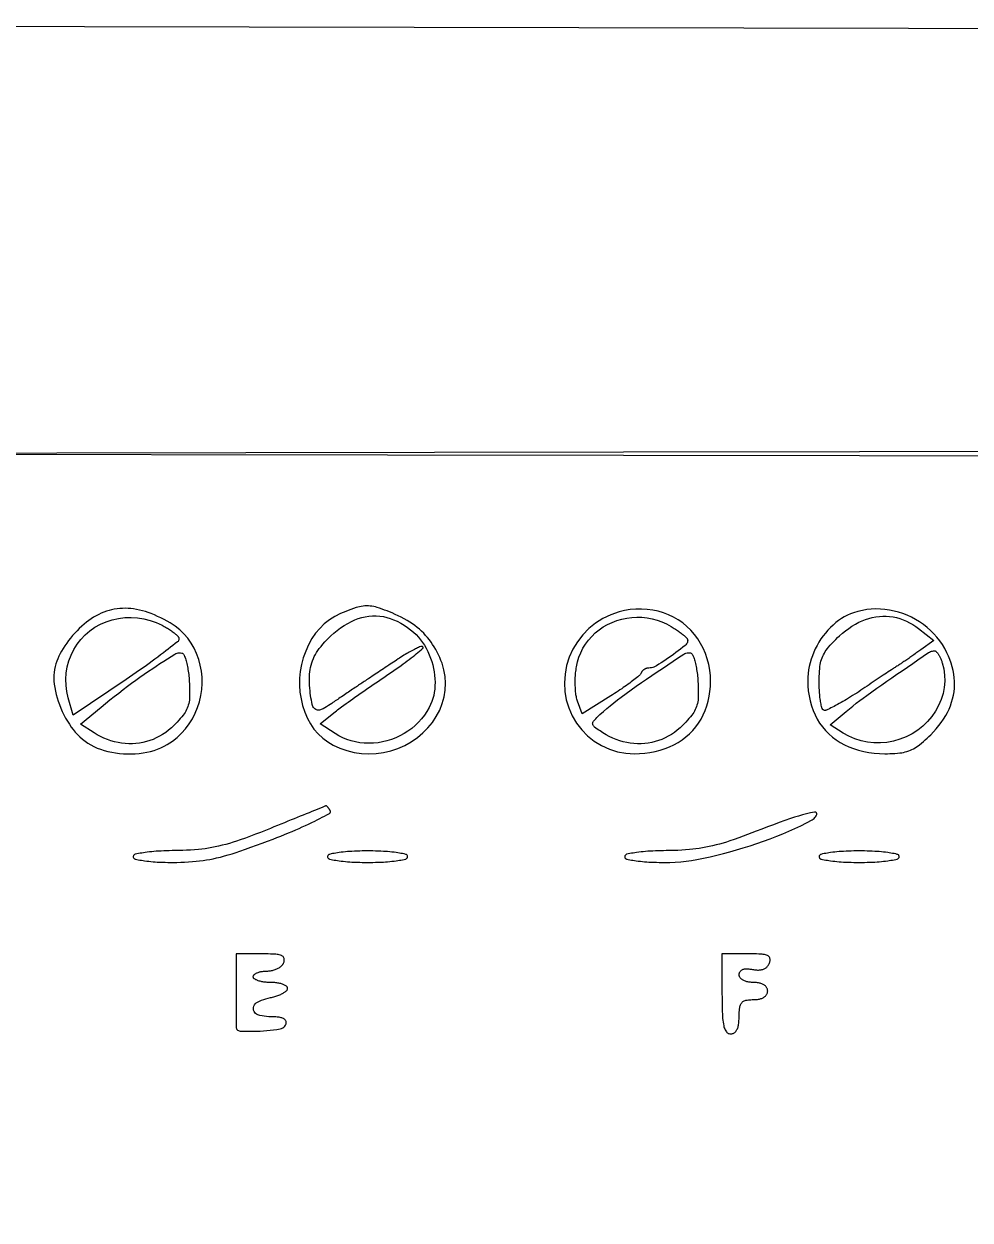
# Model space of a CAD drawing. Header units: millimetres. Extents: x -134 to 134, y -49 to 49.
# Drawn here: x 105.82 to 122.84, y 6.68 to 28.18 of the extents above; entities that cross this region are included whole.
import ezdxf

# ---------------------------------------------------------------- set-up
doc = ezdxf.new("R2010")
doc.units = ezdxf.units.MM
doc.header["$LTSCALE"] = 10
doc.header["$MEASUREMENT"] = 0

# ---------------------------------------------------------------- blocks, each defined once
blk = doc.blocks.new('DT0B-ULTRA_v_1')
at = {"color": 7, "linetype": 'Continuous', "lineweight": -3}
for points in [[(82.67, 28.183, 0), (85.809, 28.178, 0), (85.809, 28.178, 0), (88.336, 28.174, 0), (90.864, 28.169, 0), (93.392, 28.165, 0), (95.919, 28.16, 0), (98.447, 28.155, 0), (100.975, 28.15, 0), (100.975, 28.15, 0), (133.588, 28.081, 0), (133.588, 24.295, 0), (133.588, 20.509, 0), (116.6, 20.483, 0), (99.613, 20.456, 0), (116.6, 20.431, 0), (133.588, 20.406, 0), (133.588, -0.72, 0), (133.588, -21.845, 0), (0, -21.845, 0)], [(107.211, 17.588, 0), (107.164, 17.566, 0), (107.118, 17.542, 0), (107.073, 17.517, 0), (107.03, 17.489, 0), (106.987, 17.459, 0), (106.946, 17.428, 0), (106.901, 17.391, 0), (106.858, 17.352, 0), (106.815, 17.312, 0), (106.774, 17.271, 0), (106.734, 17.229, 0), (106.695, 17.186, 0), (106.658, 17.141, 0), (106.622, 17.096, 0), (106.588, 17.05, 0), (106.555, 17.002, 0), (106.524, 16.954, 0), (106.494, 16.905, 0), (106.47, 16.861, 0), (106.448, 16.816, 0), (106.428, 16.77, 0), (106.41, 16.723, 0), (106.395, 16.676, 0), (106.382, 16.627, 0), (106.37, 16.576, 0), (106.362, 16.524, 0), (106.358, 16.471, 0), (106.357, 16.418, 0), (106.359, 16.365, 0), (106.365, 16.313, 0), (106.375, 16.25, 0), (106.387, 16.187, 0), (106.401, 16.125, 0), (106.418, 16.064, 0), (106.437, 16.003, 0), (106.458, 15.943, 0), (106.483, 15.882, 0), (106.509, 15.821, 0), (106.538, 15.762, 0), (106.568, 15.703, 0), (106.601, 15.646, 0), (106.636, 15.59, 0), (106.669, 15.541, 0), (106.705, 15.494, 0), (106.743, 15.449, 0), (106.783, 15.405, 0), (106.825, 15.364, 0), (106.87, 15.325, 0), (106.919, 15.286, 0), (106.97, 15.25, 0), (107.024, 15.218, 0), (107.079, 15.188, 0), (107.137, 15.163, 0), (107.195, 15.141, 0), (107.262, 15.12, 0), (107.33, 15.101, 0), (107.398, 15.086, 0), (107.467, 15.074, 0), (107.537, 15.065, 0), (107.607, 15.059, 0), (107.678, 15.056, 0), (107.749, 15.056, 0), (107.82, 15.06, 0), (107.891, 15.066, 0), (107.962, 15.075, 0), (108.032, 15.088, 0), (108.096, 15.103, 0), (108.159, 15.121, 0), (108.221, 15.143, 0), (108.281, 15.168, 0), (108.34, 15.196, 0), (108.398, 15.228, 0), (108.489, 15.287, 0), (108.574, 15.354, 0), (108.654, 15.429, 0), (108.726, 15.51, 0), (108.791, 15.596, 0), (108.849, 15.689, 0), (108.899, 15.788, 0), (108.941, 15.89, 0), (108.975, 15.996, 0), (109, 16.105, 0), (109.016, 16.215, 0), (109.024, 16.326, 0), (109.022, 16.435, 0), (109.011, 16.544, 0), (108.991, 16.652, 0), (108.962, 16.757, 0), (108.924, 16.86, 0), (108.878, 16.96, 0), (108.825, 17.051, 0), (108.764, 17.137, 0), (108.696, 17.217, 0), (108.62, 17.29, 0), (108.538, 17.355, 0), (108.45, 17.413, 0), (108.395, 17.445, 0), (108.339, 17.475, 0), (108.282, 17.503, 0), (108.224, 17.531, 0), (108.166, 17.556, 0), (108.108, 17.581, 0), (108.056, 17.6, 0), (108.004, 17.617, 0), (107.951, 17.632, 0), (107.898, 17.645, 0), (107.844, 17.656, 0), (107.79, 17.665, 0), (107.741, 17.671, 0), (107.691, 17.675, 0), (107.641, 17.676, 0), (107.592, 17.675, 0), (107.542, 17.672, 0), (107.493, 17.667, 0), (107.444, 17.659, 0), (107.396, 17.649, 0), (107.349, 17.637, 0), (107.302, 17.623, 0), (107.256, 17.607, 0), (107.211, 17.588, 0)], [(111.514, 17.58, 0), (111.41, 17.529, 0), (111.312, 17.467, 0), (111.221, 17.395, 0), (111.138, 17.314, 0), (111.063, 17.226, 0), (110.998, 17.13, 0), (110.937, 17.02, 0), (110.886, 16.905, 0), (110.844, 16.787, 0), (110.812, 16.666, 0), (110.79, 16.542, 0), (110.777, 16.417, 0), (110.776, 16.293, 0), (110.784, 16.17, 0), (110.803, 16.048, 0), (110.831, 15.927, 0), (110.87, 15.809, 0), (110.918, 15.695, 0), (110.971, 15.596, 0), (111.035, 15.503, 0), (111.109, 15.418, 0), (111.192, 15.341, 0), (111.282, 15.273, 0), (111.38, 15.216, 0), (111.501, 15.161, 0), (111.626, 15.117, 0), (111.756, 15.085, 0), (111.888, 15.066, 0), (112.02, 15.059, 0), (112.153, 15.065, 0), (112.287, 15.084, 0), (112.418, 15.114, 0), (112.545, 15.157, 0), (112.668, 15.211, 0), (112.786, 15.276, 0), (112.897, 15.352, 0), (112.996, 15.434, 0), (113.086, 15.526, 0), (113.166, 15.625, 0), (113.236, 15.733, 0), (113.296, 15.846, 0), (113.343, 15.965, 0), (113.377, 16.084, 0), (113.396, 16.205, 0), (113.403, 16.327, 0), (113.395, 16.45, 0), (113.373, 16.571, 0), (113.338, 16.688, 0), (113.319, 16.739, 0), (113.298, 16.79, 0), (113.275, 16.839, 0), (113.251, 16.888, 0), (113.225, 16.937, 0), (113.198, 16.984, 0), (113.17, 17.027, 0), (113.141, 17.069, 0), (113.111, 17.11, 0), (113.078, 17.15, 0), (113.044, 17.188, 0), (113.009, 17.226, 0), (112.971, 17.263, 0), (112.931, 17.298, 0), (112.89, 17.332, 0), (112.848, 17.364, 0), (112.805, 17.395, 0), (112.76, 17.424, 0), (112.709, 17.456, 0), (112.657, 17.486, 0), (112.603, 17.514, 0), (112.55, 17.542, 0), (112.495, 17.567, 0), (112.44, 17.592, 0), (112.396, 17.61, 0), (112.351, 17.628, 0), (112.306, 17.645, 0), (112.261, 17.661, 0), (112.216, 17.677, 0), (112.17, 17.692, 0), (112.139, 17.701, 0), (112.109, 17.708, 0), (112.077, 17.713, 0), (112.046, 17.717, 0), (112.014, 17.719, 0), (111.983, 17.72, 0), (111.951, 17.718, 0), (111.919, 17.715, 0), (111.887, 17.711, 0), (111.855, 17.705, 0), (111.824, 17.697, 0), (111.793, 17.688, 0), (111.746, 17.672, 0), (111.699, 17.655, 0), (111.652, 17.637, 0), (111.606, 17.619, 0), (111.559, 17.6, 0), (111.514, 17.58, 0)], [(116.523, 17.611, 0), (116.374, 17.56, 0), (116.233, 17.492, 0), (116.1, 17.408, 0), (115.978, 17.31, 0), (115.868, 17.197, 0), (115.772, 17.073, 0), (115.691, 16.939, 0), (115.627, 16.797, 0), (115.58, 16.648, 0), (115.551, 16.494, 0), (115.54, 16.338, 0), (115.547, 16.182, 0), (115.573, 16.031, 0), (115.617, 15.884, 0), (115.678, 15.744, 0), (115.756, 15.612, 0), (115.85, 15.491, 0), (115.957, 15.382, 0), (116.077, 15.287, 0), (116.208, 15.207, 0), (116.348, 15.143, 0), (116.494, 15.097, 0), (116.645, 15.069, 0), (116.798, 15.06, 0), (116.892, 15.063, 0), (116.985, 15.07, 0), (117.078, 15.083, 0), (117.171, 15.101, 0), (117.262, 15.124, 0), (117.351, 15.153, 0), (117.432, 15.183, 0), (117.51, 15.22, 0), (117.585, 15.262, 0), (117.657, 15.309, 0), (117.726, 15.362, 0), (117.79, 15.419, 0), (117.849, 15.479, 0), (117.904, 15.544, 0), (117.953, 15.612, 0), (117.997, 15.684, 0), (118.036, 15.758, 0), (118.07, 15.836, 0), (118.099, 15.92, 0), (118.124, 16.006, 0), (118.143, 16.094, 0), (118.157, 16.182, 0), (118.165, 16.271, 0), (118.167, 16.361, 0), (118.164, 16.463, 0), (118.152, 16.565, 0), (118.134, 16.666, 0), (118.108, 16.765, 0), (118.075, 16.862, 0), (118.035, 16.956, 0), (117.99, 17.044, 0), (117.938, 17.127, 0), (117.879, 17.207, 0), (117.814, 17.281, 0), (117.744, 17.35, 0), (117.667, 17.413, 0), (117.587, 17.469, 0), (117.502, 17.519, 0), (117.413, 17.561, 0), (117.321, 17.597, 0), (117.226, 17.624, 0), (117.13, 17.644, 0), (117.029, 17.657, 0), (116.927, 17.663, 0), (116.825, 17.661, 0), (116.723, 17.652, 0), (116.622, 17.635, 0), (116.523, 17.611, 0)], [(120.741, 17.596, 0), (120.684, 17.575, 0), (120.628, 17.55, 0), (120.573, 17.522, 0), (120.52, 17.49, 0), (120.469, 17.456, 0), (120.421, 17.418, 0), (120.371, 17.375, 0), (120.323, 17.329, 0), (120.277, 17.281, 0), (120.233, 17.231, 0), (120.193, 17.179, 0), (120.154, 17.124, 0), (120.117, 17.067, 0), (120.084, 17.008, 0), (120.052, 16.948, 0), (120.024, 16.886, 0), (119.999, 16.823, 0), (119.976, 16.759, 0), (119.958, 16.696, 0), (119.943, 16.632, 0), (119.931, 16.568, 0), (119.922, 16.503, 0), (119.917, 16.437, 0), (119.915, 16.371, 0), (119.918, 16.28, 0), (119.926, 16.19, 0), (119.94, 16.1, 0), (119.959, 16.011, 0), (119.984, 15.923, 0), (120.014, 15.837, 0), (120.047, 15.759, 0), (120.085, 15.684, 0), (120.13, 15.611, 0), (120.18, 15.543, 0), (120.234, 15.478, 0), (120.294, 15.417, 0), (120.359, 15.36, 0), (120.428, 15.308, 0), (120.501, 15.26, 0), (120.577, 15.219, 0), (120.656, 15.182, 0), (120.737, 15.152, 0), (120.829, 15.124, 0), (120.922, 15.101, 0), (121.017, 15.083, 0), (121.112, 15.07, 0), (121.208, 15.063, 0), (121.304, 15.06, 0), (121.349, 15.06, 0), (121.394, 15.062, 0), (121.439, 15.064, 0), (121.484, 15.067, 0), (121.529, 15.07, 0), (121.574, 15.075, 0), (121.606, 15.079, 0), (121.638, 15.084, 0), (121.669, 15.092, 0), (121.7, 15.1, 0), (121.731, 15.111, 0), (121.761, 15.122, 0), (121.79, 15.135, 0), (121.819, 15.15, 0), (121.847, 15.165, 0), (121.874, 15.182, 0), (121.901, 15.201, 0), (121.926, 15.22, 0), (121.961, 15.249, 0), (121.995, 15.278, 0), (122.029, 15.308, 0), (122.063, 15.339, 0), (122.095, 15.37, 0), (122.128, 15.402, 0), (122.178, 15.454, 0), (122.227, 15.509, 0), (122.273, 15.566, 0), (122.317, 15.624, 0), (122.358, 15.685, 0), (122.397, 15.747, 0), (122.429, 15.804, 0), (122.457, 15.863, 0), (122.483, 15.923, 0), (122.504, 15.985, 0), (122.522, 16.048, 0), (122.537, 16.112, 0), (122.547, 16.175, 0), (122.554, 16.238, 0), (122.557, 16.301, 0), (122.556, 16.365, 0), (122.551, 16.428, 0), (122.543, 16.491, 0), (122.53, 16.558, 0), (122.514, 16.624, 0), (122.495, 16.689, 0), (122.473, 16.753, 0), (122.447, 16.816, 0), (122.419, 16.877, 0), (122.38, 16.951, 0), (122.337, 17.022, 0), (122.289, 17.09, 0), (122.238, 17.155, 0), (122.183, 17.217, 0), (122.124, 17.276, 0), (122.061, 17.331, 0), (121.995, 17.383, 0), (121.927, 17.431, 0), (121.855, 17.475, 0), (121.781, 17.514, 0), (121.705, 17.55, 0), (121.628, 17.58, 0), (121.549, 17.606, 0), (121.468, 17.627, 0), (121.387, 17.644, 0), (121.304, 17.655, 0), (121.222, 17.662, 0), (121.14, 17.664, 0), (121.059, 17.66, 0), (120.978, 17.652, 0), (120.898, 17.638, 0), (120.819, 17.62, 0), (120.741, 17.596, 0)], [(108.304, 17.37, 0), (108.324, 17.36, 0), (108.343, 17.349, 0), (108.363, 17.338, 0), (108.382, 17.327, 0), (108.401, 17.316, 0), (108.42, 17.304, 0), (108.437, 17.293, 0), (108.454, 17.282, 0), (108.47, 17.27, 0), (108.487, 17.259, 0), (108.503, 17.246, 0), (108.518, 17.234, 0), (108.531, 17.224, 0), (108.543, 17.213, 0), (108.555, 17.203, 0), (108.567, 17.192, 0), (108.578, 17.181, 0), (108.59, 17.169, 0), (108.595, 17.163, 0), (108.599, 17.156, 0), (108.603, 17.149, 0), (108.605, 17.142, 0), (108.607, 17.134, 0), (108.607, 17.126, 0), (108.607, 17.116, 0), (108.604, 17.106, 0), (108.601, 17.097, 0), (108.596, 17.088, 0), (108.59, 17.08, 0), (108.582, 17.074, 0), (108.54, 17.04, 0), (108.498, 17.007, 0), (108.456, 16.974, 0), (108.413, 16.941, 0), (108.371, 16.908, 0), (108.328, 16.875, 0), (108.278, 16.837, 0), (108.227, 16.798, 0), (108.176, 16.76, 0), (108.124, 16.723, 0), (108.073, 16.685, 0), (108.021, 16.648, 0), (107.961, 16.606, 0), (107.9, 16.563, 0), (107.84, 16.521, 0), (107.779, 16.479, 0), (107.718, 16.437, 0), (107.657, 16.396, 0), (106.706, 15.754, 0), (106.616, 16.068, 0), (106.59, 16.177, 0), (106.576, 16.288, 0), (106.572, 16.4, 0), (106.579, 16.512, 0), (106.597, 16.623, 0), (106.626, 16.731, 0), (106.666, 16.835, 0), (106.715, 16.935, 0), (106.774, 17.029, 0), (106.843, 17.117, 0), (106.92, 17.197, 0), (107.004, 17.269, 0), (107.097, 17.334, 0), (107.196, 17.39, 0), (107.3, 17.435, 0), (107.408, 17.47, 0), (107.519, 17.495, 0), (107.631, 17.509, 0), (107.747, 17.512, 0), (107.863, 17.504, 0), (107.977, 17.486, 0), (108.09, 17.458, 0), (108.199, 17.419, 0), (108.304, 17.37, 0)], [(112.827, 17.245, 0), (112.871, 17.203, 0), (112.913, 17.158, 0), (112.952, 17.111, 0), (112.989, 17.062, 0), (113.022, 17.011, 0), (113.053, 16.959, 0), (113.082, 16.901, 0), (113.109, 16.842, 0), (113.133, 16.782, 0), (113.153, 16.721, 0), (113.171, 16.659, 0), (113.186, 16.596, 0), (113.197, 16.534, 0), (113.206, 16.471, 0), (113.211, 16.408, 0), (113.213, 16.345, 0), (113.212, 16.282, 0), (113.207, 16.219, 0), (113.2, 16.162, 0), (113.189, 16.106, 0), (113.174, 16.051, 0), (113.156, 15.997, 0), (113.134, 15.944, 0), (113.109, 15.892, 0), (113.068, 15.821, 0), (113.021, 15.753, 0), (112.971, 15.688, 0), (112.916, 15.627, 0), (112.856, 15.57, 0), (112.793, 15.517, 0), (112.726, 15.468, 0), (112.655, 15.423, 0), (112.582, 15.383, 0), (112.506, 15.348, 0), (112.428, 15.317, 0), (112.348, 15.292, 0), (112.268, 15.273, 0), (112.187, 15.259, 0), (112.105, 15.251, 0), (112.023, 15.248, 0), (111.941, 15.25, 0), (111.859, 15.258, 0), (111.78, 15.272, 0), (111.703, 15.291, 0), (111.628, 15.315, 0), (111.555, 15.346, 0), (111.484, 15.382, 0), (111.416, 15.423, 0), (111.145, 15.6, 0), (111.392, 15.798, 0), (111.415, 15.816, 0), (111.438, 15.833, 0), (111.461, 15.851, 0), (111.485, 15.869, 0), (111.508, 15.886, 0), (111.531, 15.903, 0), (111.571, 15.932, 0), (111.612, 15.961, 0), (111.652, 15.989, 0), (111.692, 16.018, 0), (111.732, 16.047, 0), (111.773, 16.075, 0), (111.819, 16.108, 0), (111.866, 16.141, 0), (111.912, 16.173, 0), (111.959, 16.206, 0), (112.006, 16.238, 0), (112.053, 16.271, 0), (112.1, 16.303, 0), (112.148, 16.336, 0), (112.196, 16.368, 0), (112.243, 16.401, 0), (112.291, 16.433, 0), (112.339, 16.465, 0), (112.383, 16.495, 0), (112.427, 16.526, 0), (112.472, 16.556, 0), (112.516, 16.587, 0), (112.559, 16.618, 0), (112.603, 16.649, 0), (112.64, 16.675, 0), (112.676, 16.702, 0), (112.712, 16.729, 0), (112.748, 16.756, 0), (112.783, 16.783, 0), (112.818, 16.811, 0), (112.847, 16.834, 0), (112.876, 16.857, 0), (112.904, 16.88, 0), (112.933, 16.903, 0), (112.961, 16.926, 0), (112.989, 16.95, 0), (112.993, 16.953, 0), (112.995, 16.957, 0), (112.997, 16.961, 0), (112.997, 16.965, 0), (112.997, 16.97, 0), (112.996, 16.974, 0), (112.994, 16.978, 0), (112.991, 16.982, 0), (112.986, 16.986, 0), (112.98, 16.989, 0), (112.974, 16.991, 0), (112.968, 16.991, 0), (112.962, 16.991, 0), (112.955, 16.989, 0), (112.936, 16.981, 0), (112.917, 16.972, 0), (112.898, 16.964, 0), (112.879, 16.955, 0), (112.861, 16.946, 0), (112.842, 16.937, 0), (112.819, 16.925, 0), (112.795, 16.913, 0), (112.772, 16.901, 0), (112.749, 16.889, 0), (112.727, 16.876, 0), (112.704, 16.862, 0), (112.678, 16.847, 0), (112.652, 16.831, 0), (112.626, 16.815, 0), (112.6, 16.798, 0), (112.575, 16.782, 0), (112.549, 16.765, 0), (112.521, 16.746, 0), (112.493, 16.727, 0), (112.464, 16.708, 0), (112.436, 16.689, 0), (112.407, 16.67, 0), (112.379, 16.652, 0), (112.348, 16.631, 0), (112.318, 16.611, 0), (112.287, 16.59, 0), (112.256, 16.57, 0), (112.225, 16.549, 0), (112.195, 16.529, 0), (112.166, 16.51, 0), (112.137, 16.491, 0), (112.109, 16.472, 0), (112.08, 16.453, 0), (112.052, 16.434, 0), (112.023, 16.415, 0), (112.002, 16.401, 0), (111.981, 16.387, 0), (111.96, 16.373, 0), (111.939, 16.359, 0), (111.918, 16.345, 0), (111.897, 16.331, 0), (111.877, 16.318, 0), (111.857, 16.305, 0), (111.838, 16.291, 0), (111.818, 16.278, 0), (111.798, 16.265, 0), (111.778, 16.252, 0), (111.754, 16.235, 0), (111.729, 16.219, 0), (111.705, 16.203, 0), (111.681, 16.186, 0), (111.656, 16.17, 0), (111.632, 16.153, 0), (111.607, 16.137, 0), (111.582, 16.12, 0), (111.558, 16.103, 0), (111.533, 16.086, 0), (111.508, 16.07, 0), (111.483, 16.053, 0), (111.462, 16.038, 0), (111.441, 16.024, 0), (111.419, 16.009, 0), (111.398, 15.995, 0), (111.377, 15.98, 0), (111.356, 15.966, 0), (111.325, 15.946, 0), (111.295, 15.926, 0), (111.263, 15.907, 0), (111.232, 15.889, 0), (111.2, 15.871, 0), (111.167, 15.854, 0), (111.151, 15.848, 0), (111.134, 15.844, 0), (111.117, 15.843, 0), (111.1, 15.845, 0), (111.083, 15.85, 0), (111.067, 15.857, 0), (111.052, 15.867, 0), (111.038, 15.88, 0), (111.026, 15.894, 0), (111.017, 15.91, 0), (111.009, 15.927, 0), (111.004, 15.944, 0), (110.996, 15.985, 0), (110.988, 16.026, 0), (110.981, 16.067, 0), (110.975, 16.108, 0), (110.969, 16.15, 0), (110.965, 16.191, 0), (110.96, 16.241, 0), (110.956, 16.291, 0), (110.954, 16.341, 0), (110.954, 16.392, 0), (110.954, 16.442, 0), (110.957, 16.492, 0), (110.96, 16.533, 0), (110.966, 16.574, 0), (110.973, 16.614, 0), (110.983, 16.654, 0), (110.994, 16.694, 0), (111.008, 16.733, 0), (111.024, 16.771, 0), (111.041, 16.809, 0), (111.061, 16.846, 0), (111.082, 16.882, 0), (111.105, 16.917, 0), (111.13, 16.95, 0), (111.162, 16.991, 0), (111.195, 17.031, 0), (111.23, 17.07, 0), (111.265, 17.108, 0), (111.302, 17.145, 0), (111.339, 17.181, 0), (111.395, 17.231, 0), (111.453, 17.279, 0), (111.514, 17.324, 0), (111.577, 17.366, 0), (111.642, 17.404, 0), (111.708, 17.44, 0), (111.768, 17.468, 0), (111.83, 17.491, 0), (111.894, 17.51, 0), (111.958, 17.524, 0), (112.024, 17.534, 0), (112.09, 17.539, 0), (112.154, 17.54, 0), (112.219, 17.535, 0), (112.283, 17.526, 0), (112.346, 17.513, 0), (112.408, 17.494, 0), (112.468, 17.471, 0), (112.533, 17.442, 0), (112.596, 17.409, 0), (112.657, 17.373, 0), (112.716, 17.333, 0), (112.773, 17.29, 0), (112.827, 17.245, 0)], [(117.458, 17.351, 0), (117.477, 17.339, 0), (117.497, 17.327, 0), (117.516, 17.315, 0), (117.535, 17.303, 0), (117.554, 17.291, 0), (117.572, 17.278, 0), (117.589, 17.266, 0), (117.605, 17.255, 0), (117.621, 17.243, 0), (117.637, 17.23, 0), (117.653, 17.218, 0), (117.669, 17.205, 0), (117.681, 17.194, 0), (117.693, 17.184, 0), (117.706, 17.173, 0), (117.717, 17.162, 0), (117.729, 17.15, 0), (117.741, 17.139, 0), (117.745, 17.134, 0), (117.749, 17.128, 0), (117.752, 17.122, 0), (117.755, 17.115, 0), (117.756, 17.108, 0), (117.757, 17.101, 0), (117.755, 17.083, 0), (117.751, 17.066, 0), (117.745, 17.049, 0), (117.736, 17.034, 0), (117.725, 17.02, 0), (117.712, 17.008, 0), (117.67, 16.975, 0), (117.628, 16.942, 0), (117.585, 16.91, 0), (117.543, 16.878, 0), (117.5, 16.847, 0), (117.457, 16.816, 0), (117.413, 16.785, 0), (117.37, 16.755, 0), (117.326, 16.726, 0), (117.282, 16.697, 0), (117.238, 16.669, 0), (117.193, 16.641, 0), (117.172, 16.629, 0), (117.15, 16.62, 0), (117.127, 16.612, 0), (117.103, 16.606, 0), (117.079, 16.603, 0), (117.055, 16.602, 0), (117.048, 16.602, 0), (117.041, 16.601, 0), (117.034, 16.6, 0), (117.027, 16.599, 0), (117.02, 16.597, 0), (117.013, 16.595, 0), (117.006, 16.593, 0), (116.999, 16.59, 0), (116.992, 16.587, 0), (116.985, 16.583, 0), (116.978, 16.58, 0), (116.972, 16.576, 0), (116.966, 16.571, 0), (116.96, 16.567, 0), (116.954, 16.562, 0), (116.948, 16.557, 0), (116.943, 16.552, 0), (116.938, 16.546, 0), (116.934, 16.541, 0), (116.93, 16.536, 0), (116.926, 16.53, 0), (116.923, 16.524, 0), (116.92, 16.518, 0), (116.917, 16.512, 0), (116.913, 16.502, 0), (116.908, 16.493, 0), (116.902, 16.484, 0), (116.896, 16.476, 0), (116.889, 16.469, 0), (116.881, 16.462, 0), (116.858, 16.443, 0), (116.835, 16.425, 0), (116.812, 16.407, 0), (116.789, 16.389, 0), (116.766, 16.371, 0), (116.743, 16.353, 0), (116.714, 16.332, 0), (116.686, 16.311, 0), (116.657, 16.29, 0), (116.628, 16.269, 0), (116.599, 16.249, 0), (116.57, 16.229, 0), (116.537, 16.207, 0), (116.504, 16.185, 0), (116.471, 16.163, 0), (116.438, 16.141, 0), (116.405, 16.12, 0), (116.372, 16.099, 0), (115.861, 15.776, 0), (115.775, 16.007, 0), (115.769, 16.025, 0), (115.763, 16.044, 0), (115.758, 16.063, 0), (115.754, 16.083, 0), (115.75, 16.102, 0), (115.747, 16.122, 0), (115.744, 16.149, 0), (115.741, 16.175, 0), (115.739, 16.202, 0), (115.737, 16.229, 0), (115.736, 16.256, 0), (115.735, 16.283, 0), (115.734, 16.312, 0), (115.734, 16.342, 0), (115.734, 16.371, 0), (115.734, 16.4, 0), (115.735, 16.43, 0), (115.737, 16.459, 0), (115.739, 16.487, 0), (115.741, 16.515, 0), (115.744, 16.542, 0), (115.748, 16.57, 0), (115.751, 16.597, 0), (115.756, 16.625, 0), (115.774, 16.711, 0), (115.8, 16.795, 0), (115.833, 16.877, 0), (115.872, 16.956, 0), (115.919, 17.031, 0), (115.971, 17.102, 0), (116.03, 17.169, 0), (116.095, 17.232, 0), (116.164, 17.289, 0), (116.238, 17.34, 0), (116.316, 17.385, 0), (116.397, 17.423, 0), (116.482, 17.456, 0), (116.57, 17.482, 0), (116.66, 17.5, 0), (116.751, 17.512, 0), (116.843, 17.517, 0), (116.934, 17.514, 0), (117.026, 17.504, 0), (117.117, 17.487, 0), (117.206, 17.463, 0), (117.293, 17.432, 0), (117.377, 17.395, 0), (117.458, 17.351, 0)], [(121.908, 17.312, 0), (122.181, 17.098, 0), (121.947, 16.927, 0), (121.93, 16.915, 0), (121.913, 16.903, 0), (121.896, 16.89, 0), (121.879, 16.878, 0), (121.862, 16.866, 0), (121.845, 16.854, 0), (121.826, 16.841, 0), (121.808, 16.828, 0), (121.789, 16.815, 0), (121.771, 16.802, 0), (121.752, 16.789, 0), (121.733, 16.776, 0), (121.716, 16.764, 0), (121.699, 16.752, 0), (121.681, 16.74, 0), (121.664, 16.728, 0), (121.646, 16.717, 0), (121.629, 16.705, 0), (121.616, 16.696, 0), (121.603, 16.687, 0), (121.59, 16.679, 0), (121.577, 16.67, 0), (121.563, 16.662, 0), (121.55, 16.653, 0), (121.535, 16.643, 0), (121.519, 16.633, 0), (121.503, 16.623, 0), (121.487, 16.613, 0), (121.472, 16.603, 0), (121.456, 16.592, 0), (121.425, 16.572, 0), (121.395, 16.552, 0), (121.364, 16.532, 0), (121.334, 16.511, 0), (121.303, 16.491, 0), (121.273, 16.471, 0), (121.237, 16.447, 0), (121.201, 16.423, 0), (121.165, 16.399, 0), (121.129, 16.375, 0), (121.093, 16.351, 0), (121.057, 16.327, 0), (121.019, 16.302, 0), (120.982, 16.277, 0), (120.944, 16.252, 0), (120.907, 16.227, 0), (120.869, 16.202, 0), (120.832, 16.176, 0), (120.796, 16.152, 0), (120.76, 16.129, 0), (120.723, 16.105, 0), (120.687, 16.082, 0), (120.65, 16.059, 0), (120.613, 16.036, 0), (120.581, 16.017, 0), (120.548, 15.998, 0), (120.515, 15.979, 0), (120.483, 15.961, 0), (120.449, 15.943, 0), (120.416, 15.926, 0), (120.389, 15.912, 0), (120.362, 15.898, 0), (120.334, 15.884, 0), (120.307, 15.871, 0), (120.279, 15.858, 0), (120.251, 15.845, 0), (120.243, 15.842, 0), (120.234, 15.84, 0), (120.224, 15.84, 0), (120.215, 15.841, 0), (120.206, 15.844, 0), (120.198, 15.848, 0), (120.191, 15.853, 0), (120.184, 15.859, 0), (120.179, 15.866, 0), (120.174, 15.874, 0), (120.17, 15.882, 0), (120.168, 15.89, 0), (120.163, 15.911, 0), (120.159, 15.933, 0), (120.155, 15.954, 0), (120.151, 15.976, 0), (120.147, 15.997, 0), (120.144, 16.019, 0), (120.14, 16.046, 0), (120.136, 16.073, 0), (120.133, 16.1, 0), (120.131, 16.127, 0), (120.128, 16.154, 0), (120.127, 16.181, 0), (120.125, 16.212, 0), (120.123, 16.242, 0), (120.122, 16.273, 0), (120.122, 16.304, 0), (120.121, 16.334, 0), (120.121, 16.365, 0), (120.121, 16.409, 0), (120.123, 16.454, 0), (120.125, 16.498, 0), (120.128, 16.543, 0), (120.131, 16.587, 0), (120.136, 16.632, 0), (120.14, 16.663, 0), (120.146, 16.694, 0), (120.154, 16.724, 0), (120.163, 16.754, 0), (120.174, 16.784, 0), (120.186, 16.813, 0), (120.2, 16.842, 0), (120.215, 16.87, 0), (120.232, 16.898, 0), (120.25, 16.925, 0), (120.269, 16.95, 0), (120.29, 16.975, 0), (120.321, 17.011, 0), (120.354, 17.046, 0), (120.386, 17.08, 0), (120.42, 17.115, 0), (120.454, 17.148, 0), (120.488, 17.181, 0), (120.541, 17.228, 0), (120.595, 17.273, 0), (120.652, 17.315, 0), (120.711, 17.354, 0), (120.772, 17.391, 0), (120.834, 17.424, 0), (120.892, 17.452, 0), (120.952, 17.475, 0), (121.014, 17.495, 0), (121.076, 17.511, 0), (121.14, 17.523, 0), (121.204, 17.531, 0), (121.265, 17.535, 0), (121.327, 17.534, 0), (121.389, 17.53, 0), (121.45, 17.521, 0), (121.511, 17.508, 0), (121.57, 17.492, 0), (121.631, 17.47, 0), (121.69, 17.446, 0), (121.747, 17.417, 0), (121.803, 17.386, 0), (121.857, 17.351, 0), (121.908, 17.312, 0)], [(108.793, 16.361, 0), (108.796, 16.315, 0), (108.798, 16.269, 0), (108.799, 16.223, 0), (108.799, 16.177, 0), (108.799, 16.131, 0), (108.798, 16.086, 0), (108.797, 16.056, 0), (108.794, 16.026, 0), (108.789, 15.996, 0), (108.783, 15.966, 0), (108.775, 15.937, 0), (108.766, 15.909, 0), (108.756, 15.882, 0), (108.744, 15.855, 0), (108.731, 15.829, 0), (108.716, 15.805, 0), (108.7, 15.78, 0), (108.683, 15.757, 0), (108.657, 15.725, 0), (108.63, 15.693, 0), (108.603, 15.662, 0), (108.576, 15.631, 0), (108.547, 15.601, 0), (108.518, 15.572, 0), (108.471, 15.527, 0), (108.421, 15.485, 0), (108.369, 15.445, 0), (108.314, 15.409, 0), (108.258, 15.375, 0), (108.2, 15.345, 0), (108.142, 15.319, 0), (108.082, 15.297, 0), (108.021, 15.278, 0), (107.959, 15.262, 0), (107.897, 15.251, 0), (107.833, 15.243, 0), (107.769, 15.239, 0), (107.704, 15.238, 0), (107.64, 15.242, 0), (107.576, 15.249, 0), (107.512, 15.26, 0), (107.449, 15.275, 0), (107.384, 15.294, 0), (107.321, 15.317, 0), (107.258, 15.342, 0), (107.197, 15.371, 0), (107.137, 15.403, 0), (107.08, 15.438, 0), (106.837, 15.594, 0), (107.21, 15.901, 0), (107.288, 15.965, 0), (107.365, 16.028, 0), (107.444, 16.09, 0), (107.523, 16.151, 0), (107.602, 16.213, 0), (107.682, 16.273, 0), (107.756, 16.328, 0), (107.831, 16.383, 0), (107.906, 16.437, 0), (107.982, 16.49, 0), (108.058, 16.543, 0), (108.135, 16.595, 0), (108.2, 16.638, 0), (108.266, 16.682, 0), (108.333, 16.724, 0), (108.399, 16.767, 0), (108.466, 16.809, 0), (108.533, 16.851, 0), (108.552, 16.861, 0), (108.572, 16.869, 0), (108.594, 16.874, 0), (108.616, 16.875, 0), (108.637, 16.874, 0), (108.659, 16.87, 0), (108.668, 16.867, 0), (108.677, 16.862, 0), (108.684, 16.856, 0), (108.691, 16.849, 0), (108.696, 16.841, 0), (108.701, 16.833, 0), (108.708, 16.812, 0), (108.716, 16.792, 0), (108.722, 16.772, 0), (108.729, 16.751, 0), (108.735, 16.73, 0), (108.741, 16.709, 0), (108.747, 16.683, 0), (108.754, 16.656, 0), (108.759, 16.629, 0), (108.765, 16.602, 0), (108.769, 16.575, 0), (108.774, 16.547, 0), (108.778, 16.516, 0), (108.782, 16.485, 0), (108.785, 16.454, 0), (108.788, 16.423, 0), (108.791, 16.392, 0), (108.793, 16.361, 0)], [(117.942, 16.361, 0), (117.945, 16.315, 0), (117.947, 16.269, 0), (117.948, 16.223, 0), (117.948, 16.177, 0), (117.948, 16.131, 0), (117.947, 16.086, 0), (117.946, 16.056, 0), (117.943, 16.026, 0), (117.938, 15.996, 0), (117.932, 15.966, 0), (117.924, 15.937, 0), (117.915, 15.909, 0), (117.905, 15.882, 0), (117.893, 15.855, 0), (117.88, 15.829, 0), (117.865, 15.805, 0), (117.849, 15.78, 0), (117.832, 15.757, 0), (117.806, 15.725, 0), (117.78, 15.693, 0), (117.752, 15.662, 0), (117.725, 15.631, 0), (117.696, 15.601, 0), (117.667, 15.572, 0), (117.62, 15.527, 0), (117.57, 15.485, 0), (117.518, 15.445, 0), (117.464, 15.409, 0), (117.407, 15.376, 0), (117.349, 15.345, 0), (117.291, 15.319, 0), (117.232, 15.297, 0), (117.171, 15.278, 0), (117.109, 15.262, 0), (117.046, 15.251, 0), (116.983, 15.243, 0), (116.918, 15.239, 0), (116.854, 15.238, 0), (116.789, 15.242, 0), (116.725, 15.249, 0), (116.662, 15.26, 0), (116.599, 15.275, 0), (116.534, 15.294, 0), (116.471, 15.316, 0), (116.408, 15.342, 0), (116.347, 15.37, 0), (116.288, 15.402, 0), (116.23, 15.437, 0), (116.205, 15.453, 0), (116.18, 15.47, 0), (116.156, 15.487, 0), (116.131, 15.504, 0), (116.107, 15.521, 0), (116.082, 15.539, 0), (116.074, 15.546, 0), (116.066, 15.554, 0), (116.06, 15.563, 0), (116.055, 15.573, 0), (116.051, 15.583, 0), (116.048, 15.594, 0), (116.047, 15.605, 0), (116.048, 15.615, 0), (116.051, 15.626, 0), (116.054, 15.636, 0), (116.06, 15.645, 0), (116.066, 15.653, 0), (116.084, 15.672, 0), (116.103, 15.691, 0), (116.121, 15.71, 0), (116.14, 15.728, 0), (116.16, 15.746, 0), (116.179, 15.764, 0), (116.24, 15.819, 0), (116.302, 15.872, 0), (116.365, 15.925, 0), (116.429, 15.977, 0), (116.494, 16.027, 0), (116.559, 16.076, 0), (116.65, 16.143, 0), (116.741, 16.209, 0), (116.833, 16.274, 0), (116.925, 16.339, 0), (117.017, 16.403, 0), (117.11, 16.467, 0), (117.206, 16.532, 0), (117.301, 16.596, 0), (117.397, 16.661, 0), (117.493, 16.725, 0), (117.59, 16.789, 0), (117.686, 16.852, 0), (117.705, 16.863, 0), (117.724, 16.87, 0), (117.745, 16.875, 0), (117.766, 16.877, 0), (117.787, 16.876, 0), (117.808, 16.872, 0), (117.817, 16.868, 0), (117.826, 16.864, 0), (117.833, 16.858, 0), (117.84, 16.85, 0), (117.846, 16.842, 0), (117.85, 16.834, 0), (117.857, 16.813, 0), (117.865, 16.793, 0), (117.872, 16.772, 0), (117.878, 16.751, 0), (117.884, 16.731, 0), (117.89, 16.71, 0), (117.897, 16.683, 0), (117.903, 16.656, 0), (117.909, 16.629, 0), (117.914, 16.602, 0), (117.918, 16.575, 0), (117.923, 16.547, 0), (117.927, 16.516, 0), (117.931, 16.485, 0), (117.934, 16.454, 0), (117.937, 16.423, 0), (117.94, 16.392, 0), (117.942, 16.361, 0)], [(122.334, 16.696, 0), (122.362, 16.587, 0), (122.378, 16.476, 0), (122.381, 16.363, 0), (122.372, 16.251, 0), (122.35, 16.141, 0), (122.316, 16.034, 0), (122.269, 15.927, 0), (122.212, 15.824, 0), (122.145, 15.728, 0), (122.069, 15.639, 0), (121.985, 15.558, 0), (121.893, 15.485, 0), (121.792, 15.421, 0), (121.685, 15.366, 0), (121.574, 15.321, 0), (121.459, 15.288, 0), (121.341, 15.265, 0), (121.222, 15.254, 0), (121.105, 15.255, 0), (120.989, 15.267, 0), (120.874, 15.291, 0), (120.763, 15.327, 0), (120.656, 15.375, 0), (120.555, 15.433, 0), (120.321, 15.583, 0), (120.606, 15.82, 0), (120.667, 15.87, 0), (120.728, 15.919, 0), (120.789, 15.967, 0), (120.851, 16.015, 0), (120.914, 16.062, 0), (120.977, 16.108, 0), (121.066, 16.172, 0), (121.156, 16.237, 0), (121.246, 16.3, 0), (121.336, 16.364, 0), (121.427, 16.427, 0), (121.518, 16.489, 0), (121.613, 16.554, 0), (121.708, 16.619, 0), (121.803, 16.684, 0), (121.898, 16.749, 0), (121.994, 16.813, 0), (122.089, 16.878, 0), (122.105, 16.887, 0), (122.122, 16.896, 0), (122.14, 16.902, 0), (122.158, 16.907, 0), (122.177, 16.909, 0), (122.196, 16.91, 0), (122.202, 16.91, 0), (122.207, 16.909, 0), (122.213, 16.907, 0), (122.218, 16.904, 0), (122.223, 16.901, 0), (122.227, 16.897, 0), (122.234, 16.889, 0), (122.241, 16.881, 0), (122.247, 16.873, 0), (122.254, 16.865, 0), (122.26, 16.856, 0), (122.265, 16.847, 0), (122.272, 16.836, 0), (122.279, 16.825, 0), (122.285, 16.813, 0), (122.291, 16.802, 0), (122.297, 16.79, 0), (122.303, 16.778, 0), (122.309, 16.765, 0), (122.314, 16.751, 0), (122.32, 16.737, 0), (122.325, 16.724, 0), (122.329, 16.71, 0), (122.334, 16.696, 0)], [(110.252, 13.719, 0), (110.162, 13.683, 0), (110.072, 13.647, 0), (109.982, 13.613, 0), (109.891, 13.579, 0), (109.801, 13.545, 0), (109.71, 13.512, 0), (109.645, 13.49, 0), (109.581, 13.469, 0), (109.516, 13.449, 0), (109.451, 13.431, 0), (109.385, 13.414, 0), (109.319, 13.398, 0), (109.26, 13.384, 0), (109.2, 13.373, 0), (109.141, 13.362, 0), (109.081, 13.353, 0), (109.02, 13.346, 0), (108.96, 13.34, 0), (108.889, 13.334, 0), (108.817, 13.328, 0), (108.745, 13.324, 0), (108.674, 13.321, 0), (108.602, 13.319, 0), (108.53, 13.318, 0), (108.482, 13.318, 0), (108.433, 13.317, 0), (108.384, 13.315, 0), (108.335, 13.314, 0), (108.286, 13.311, 0), (108.237, 13.309, 0), (108.198, 13.306, 0), (108.158, 13.303, 0), (108.118, 13.299, 0), (108.078, 13.295, 0), (108.038, 13.29, 0), (107.999, 13.285, 0), (107.968, 13.28, 0), (107.938, 13.275, 0), (107.908, 13.27, 0), (107.878, 13.264, 0), (107.848, 13.258, 0), (107.819, 13.252, 0), (107.81, 13.249, 0), (107.802, 13.244, 0), (107.796, 13.238, 0), (107.791, 13.231, 0), (107.787, 13.223, 0), (107.785, 13.214, 0), (107.785, 13.21, 0), (107.786, 13.201, 0), (107.789, 13.192, 0), (107.793, 13.185, 0), (107.799, 13.178, 0), (107.806, 13.173, 0), (107.815, 13.169, 0), (107.818, 13.168, 0), (107.847, 13.162, 0), (107.875, 13.156, 0), (107.904, 13.15, 0), (107.932, 13.145, 0), (107.961, 13.141, 0), (107.989, 13.136, 0), (108.027, 13.131, 0), (108.066, 13.127, 0), (108.104, 13.123, 0), (108.142, 13.119, 0), (108.18, 13.116, 0), (108.218, 13.114, 0), (108.265, 13.112, 0), (108.312, 13.11, 0), (108.359, 13.109, 0), (108.406, 13.108, 0), (108.453, 13.107, 0), (108.5, 13.107, 0), (108.569, 13.107, 0), (108.639, 13.109, 0), (108.709, 13.112, 0), (108.779, 13.116, 0), (108.848, 13.121, 0), (108.918, 13.127, 0), (108.979, 13.133, 0), (109.041, 13.141, 0), (109.102, 13.151, 0), (109.163, 13.161, 0), (109.224, 13.173, 0), (109.285, 13.187, 0), (109.355, 13.204, 0), (109.426, 13.222, 0), (109.495, 13.242, 0), (109.565, 13.262, 0), (109.634, 13.284, 0), (109.702, 13.307, 0), (109.802, 13.342, 0), (109.902, 13.378, 0), (110.002, 13.414, 0), (110.102, 13.451, 0), (110.201, 13.488, 0), (110.3, 13.526, 0), (110.369, 13.553, 0), (110.438, 13.58, 0), (110.507, 13.608, 0), (110.575, 13.636, 0), (110.644, 13.665, 0), (110.712, 13.694, 0), (110.769, 13.718, 0), (110.825, 13.744, 0), (110.882, 13.769, 0), (110.938, 13.796, 0), (110.994, 13.823, 0), (111.049, 13.85, 0), (111.093, 13.872, 0), (111.138, 13.895, 0), (111.182, 13.918, 0), (111.226, 13.941, 0), (111.269, 13.964, 0), (111.313, 13.988, 0), (111.319, 13.992, 0), (111.325, 13.998, 0), (111.329, 14.005, 0), (111.331, 14.012, 0), (111.332, 14.02, 0), (111.332, 14.027, 0), (111.329, 14.035, 0), (111.327, 14.04, 0), (111.323, 14.046, 0), (111.319, 14.052, 0), (111.315, 14.058, 0), (111.311, 14.064, 0), (111.307, 14.07, 0), (111.303, 14.076, 0), (111.299, 14.081, 0), (111.295, 14.085, 0), (111.292, 14.09, 0), (111.288, 14.095, 0), (111.284, 14.099, 0), (111.28, 14.104, 0), (111.276, 14.107, 0), (111.273, 14.111, 0), (111.27, 14.114, 0), (111.266, 14.117, 0), (111.263, 14.12, 0), (111.259, 14.123, 0), (111.258, 14.124, 0), (111.256, 14.125, 0), (111.254, 14.125, 0), (111.252, 14.125, 0), (111.25, 14.125, 0), (111.248, 14.124, 0), (111.246, 14.123, 0), (111.243, 14.121, 0), (111.24, 14.12, 0), (111.238, 14.119, 0), (111.235, 14.118, 0), (111.232, 14.117, 0), (111.185, 14.097, 0), (111.137, 14.078, 0), (111.09, 14.059, 0), (111.043, 14.039, 0), (110.995, 14.02, 0), (110.948, 14.001, 0), (110.894, 13.979, 0), (110.841, 13.957, 0), (110.788, 13.936, 0), (110.735, 13.914, 0), (110.681, 13.893, 0), (110.628, 13.871, 0), (110.565, 13.846, 0), (110.503, 13.82, 0), (110.44, 13.795, 0), (110.378, 13.769, 0), (110.315, 13.744, 0), (110.252, 13.719, 0)], [(118.99, 13.667, 0), (118.911, 13.636, 0), (118.833, 13.606, 0), (118.753, 13.577, 0), (118.674, 13.548, 0), (118.594, 13.521, 0), (118.514, 13.493, 0), (118.453, 13.473, 0), (118.392, 13.455, 0), (118.33, 13.437, 0), (118.267, 13.42, 0), (118.205, 13.405, 0), (118.142, 13.391, 0), (118.084, 13.379, 0), (118.025, 13.368, 0), (117.966, 13.359, 0), (117.906, 13.35, 0), (117.847, 13.343, 0), (117.787, 13.337, 0), (117.718, 13.332, 0), (117.649, 13.327, 0), (117.579, 13.323, 0), (117.51, 13.321, 0), (117.441, 13.319, 0), (117.371, 13.318, 0), (117.322, 13.317, 0), (117.273, 13.316, 0), (117.224, 13.315, 0), (117.176, 13.313, 0), (117.127, 13.311, 0), (117.078, 13.308, 0), (117.038, 13.306, 0), (116.998, 13.303, 0), (116.958, 13.299, 0), (116.918, 13.295, 0), (116.879, 13.29, 0), (116.839, 13.285, 0), (116.809, 13.28, 0), (116.779, 13.275, 0), (116.749, 13.27, 0), (116.719, 13.264, 0), (116.689, 13.258, 0), (116.659, 13.252, 0), (116.651, 13.249, 0), (116.643, 13.244, 0), (116.637, 13.238, 0), (116.631, 13.231, 0), (116.628, 13.223, 0), (116.626, 13.214, 0), (116.626, 13.21, 0), (116.627, 13.201, 0), (116.629, 13.192, 0), (116.634, 13.185, 0), (116.64, 13.178, 0), (116.647, 13.173, 0), (116.655, 13.169, 0), (116.659, 13.168, 0), (116.687, 13.162, 0), (116.716, 13.156, 0), (116.744, 13.15, 0), (116.772, 13.145, 0), (116.801, 13.141, 0), (116.83, 13.136, 0), (116.868, 13.131, 0), (116.906, 13.127, 0), (116.944, 13.123, 0), (116.982, 13.119, 0), (117.02, 13.116, 0), (117.058, 13.114, 0), (117.105, 13.112, 0), (117.151, 13.11, 0), (117.198, 13.109, 0), (117.245, 13.108, 0), (117.292, 13.107, 0), (117.338, 13.107, 0), (117.436, 13.108, 0), (117.534, 13.113, 0), (117.631, 13.12, 0), (117.728, 13.131, 0), (117.825, 13.144, 0), (117.921, 13.161, 0), (118.041, 13.184, 0), (118.161, 13.209, 0), (118.279, 13.237, 0), (118.398, 13.266, 0), (118.516, 13.297, 0), (118.633, 13.33, 0), (118.756, 13.366, 0), (118.878, 13.404, 0), (119, 13.444, 0), (119.121, 13.487, 0), (119.241, 13.531, 0), (119.361, 13.577, 0), (119.469, 13.62, 0), (119.577, 13.667, 0), (119.683, 13.715, 0), (119.789, 13.765, 0), (119.894, 13.818, 0), (119.997, 13.873, 0), (120.015, 13.884, 0), (120.031, 13.897, 0), (120.045, 13.912, 0), (120.058, 13.929, 0), (120.069, 13.947, 0), (120.077, 13.966, 0), (120.079, 13.973, 0), (120.079, 13.98, 0), (120.078, 13.988, 0), (120.075, 13.994, 0), (120.071, 14.001, 0), (120.065, 14.006, 0), (120.059, 14.01, 0), (120.052, 14.012, 0), (120.045, 14.013, 0), (120.037, 14.013, 0), (120.037, 14.013, 0), (119.964, 13.997, 0), (119.892, 13.98, 0), (119.82, 13.961, 0), (119.749, 13.941, 0), (119.679, 13.919, 0), (119.608, 13.895, 0), (119.505, 13.859, 0), (119.401, 13.822, 0), (119.298, 13.784, 0), (119.195, 13.746, 0), (119.093, 13.707, 0), (118.99, 13.667, 0)], [(111.28, 13.21, 0), (111.281, 13.201, 0), (111.284, 13.192, 0), (111.288, 13.185, 0), (111.294, 13.178, 0), (111.302, 13.173, 0), (111.31, 13.169, 0), (111.314, 13.168, 0), (111.342, 13.162, 0), (111.371, 13.156, 0), (111.399, 13.15, 0), (111.428, 13.145, 0), (111.457, 13.141, 0), (111.486, 13.136, 0), (111.524, 13.131, 0), (111.562, 13.127, 0), (111.601, 13.123, 0), (111.639, 13.119, 0), (111.678, 13.116, 0), (111.716, 13.114, 0), (111.764, 13.112, 0), (111.811, 13.11, 0), (111.858, 13.109, 0), (111.905, 13.108, 0), (111.953, 13.107, 0), (112, 13.107, 0), (112.047, 13.107, 0), (112.094, 13.108, 0), (112.142, 13.109, 0), (112.189, 13.11, 0), (112.236, 13.112, 0), (112.283, 13.114, 0), (112.322, 13.116, 0), (112.36, 13.119, 0), (112.399, 13.123, 0), (112.437, 13.127, 0), (112.476, 13.131, 0), (112.514, 13.136, 0), (112.543, 13.141, 0), (112.572, 13.145, 0), (112.6, 13.15, 0), (112.629, 13.156, 0), (112.658, 13.162, 0), (112.686, 13.168, 0), (112.695, 13.171, 0), (112.702, 13.175, 0), (112.709, 13.182, 0), (112.714, 13.189, 0), (112.717, 13.197, 0), (112.719, 13.206, 0), (112.719, 13.21, 0), (112.718, 13.219, 0), (112.716, 13.227, 0), (112.711, 13.235, 0), (112.705, 13.241, 0), (112.698, 13.247, 0), (112.69, 13.25, 0), (112.686, 13.251, 0), (112.658, 13.258, 0), (112.629, 13.264, 0), (112.6, 13.269, 0), (112.572, 13.274, 0), (112.543, 13.279, 0), (112.514, 13.283, 0), (112.476, 13.288, 0), (112.437, 13.293, 0), (112.399, 13.297, 0), (112.36, 13.3, 0), (112.322, 13.303, 0), (112.283, 13.305, 0), (112.236, 13.308, 0), (112.189, 13.309, 0), (112.142, 13.311, 0), (112.094, 13.312, 0), (112.047, 13.312, 0), (112, 13.313, 0), (111.953, 13.312, 0), (111.905, 13.312, 0), (111.858, 13.311, 0), (111.811, 13.309, 0), (111.764, 13.308, 0), (111.716, 13.305, 0), (111.678, 13.303, 0), (111.639, 13.3, 0), (111.601, 13.297, 0), (111.562, 13.293, 0), (111.524, 13.288, 0), (111.486, 13.283, 0), (111.457, 13.279, 0), (111.428, 13.274, 0), (111.399, 13.269, 0), (111.371, 13.264, 0), (111.342, 13.258, 0), (111.314, 13.251, 0), (111.305, 13.249, 0), (111.297, 13.244, 0), (111.291, 13.238, 0), (111.286, 13.231, 0), (111.282, 13.222, 0), (111.28, 13.214, 0), (111.28, 13.21, 0)], [(120.121, 13.21, 0), (120.122, 13.201, 0), (120.125, 13.192, 0), (120.129, 13.185, 0), (120.135, 13.178, 0), (120.142, 13.173, 0), (120.15, 13.169, 0), (120.154, 13.168, 0), (120.183, 13.162, 0), (120.211, 13.156, 0), (120.24, 13.15, 0), (120.269, 13.145, 0), (120.298, 13.141, 0), (120.327, 13.136, 0), (120.365, 13.131, 0), (120.403, 13.127, 0), (120.442, 13.123, 0), (120.48, 13.119, 0), (120.519, 13.116, 0), (120.557, 13.114, 0), (120.604, 13.112, 0), (120.652, 13.11, 0), (120.699, 13.109, 0), (120.746, 13.108, 0), (120.793, 13.107, 0), (120.841, 13.107, 0), (120.888, 13.107, 0), (120.935, 13.108, 0), (120.982, 13.109, 0), (121.03, 13.11, 0), (121.077, 13.112, 0), (121.124, 13.114, 0), (121.163, 13.116, 0), (121.201, 13.119, 0), (121.24, 13.123, 0), (121.278, 13.127, 0), (121.316, 13.131, 0), (121.355, 13.136, 0), (121.383, 13.141, 0), (121.412, 13.145, 0), (121.441, 13.15, 0), (121.47, 13.156, 0), (121.498, 13.162, 0), (121.527, 13.168, 0), (121.535, 13.171, 0), (121.543, 13.175, 0), (121.55, 13.182, 0), (121.555, 13.189, 0), (121.558, 13.197, 0), (121.56, 13.206, 0), (121.56, 13.21, 0), (121.559, 13.219, 0), (121.556, 13.227, 0), (121.552, 13.235, 0), (121.546, 13.241, 0), (121.539, 13.247, 0), (121.531, 13.25, 0), (121.527, 13.251, 0), (121.498, 13.258, 0), (121.47, 13.264, 0), (121.441, 13.269, 0), (121.412, 13.274, 0), (121.383, 13.279, 0), (121.355, 13.283, 0), (121.316, 13.288, 0), (121.278, 13.293, 0), (121.24, 13.297, 0), (121.201, 13.3, 0), (121.163, 13.303, 0), (121.124, 13.305, 0), (121.077, 13.308, 0), (121.03, 13.309, 0), (120.982, 13.311, 0), (120.935, 13.312, 0), (120.888, 13.312, 0), (120.841, 13.313, 0), (120.793, 13.312, 0), (120.746, 13.312, 0), (120.699, 13.311, 0), (120.652, 13.309, 0), (120.604, 13.308, 0), (120.557, 13.305, 0), (120.519, 13.303, 0), (120.48, 13.3, 0), (120.442, 13.297, 0), (120.403, 13.293, 0), (120.365, 13.288, 0), (120.327, 13.283, 0), (120.298, 13.279, 0), (120.269, 13.274, 0), (120.24, 13.269, 0), (120.211, 13.264, 0), (120.183, 13.258, 0), (120.154, 13.251, 0), (120.146, 13.249, 0), (120.138, 13.244, 0), (120.132, 13.238, 0), (120.126, 13.231, 0), (120.123, 13.222, 0), (120.121, 13.214, 0), (120.121, 13.21, 0)], [(109.635, 10.845, 0), (109.635, 10.387, 0), (109.635, 10.151, 0), (109.637, 10.135, 0), (109.642, 10.119, 0), (109.651, 10.105, 0), (109.662, 10.093, 0), (109.675, 10.083, 0), (109.69, 10.076, 0), (109.706, 10.073, 0), (109.711, 10.073, 0), (109.771, 10.071, 0), (109.83, 10.07, 0), (109.89, 10.07, 0), (109.949, 10.071, 0), (110.009, 10.072, 0), (110.068, 10.075, 0), (110.129, 10.079, 0), (110.189, 10.084, 0), (110.249, 10.09, 0), (110.31, 10.097, 0), (110.37, 10.105, 0), (110.43, 10.114, 0), (110.453, 10.12, 0), (110.475, 10.13, 0), (110.495, 10.144, 0), (110.512, 10.161, 0), (110.525, 10.181, 0), (110.535, 10.203, 0), (110.537, 10.212, 0), (110.538, 10.221, 0), (110.538, 10.231, 0), (110.537, 10.24, 0), (110.534, 10.249, 0), (110.53, 10.257, 0), (110.525, 10.266, 0), (110.519, 10.274, 0), (110.512, 10.282, 0), (110.504, 10.288, 0), (110.495, 10.294, 0), (110.486, 10.299, 0), (110.472, 10.305, 0), (110.458, 10.31, 0), (110.443, 10.315, 0), (110.428, 10.319, 0), (110.412, 10.322, 0), (110.397, 10.324, 0), (110.374, 10.326, 0), (110.352, 10.328, 0), (110.329, 10.329, 0), (110.306, 10.33, 0), (110.284, 10.331, 0), (110.261, 10.331, 0), (110.221, 10.332, 0), (110.182, 10.335, 0), (110.142, 10.34, 0), (110.103, 10.347, 0), (110.064, 10.356, 0), (110.026, 10.367, 0), (110.004, 10.376, 0), (109.985, 10.389, 0), (109.969, 10.407, 0), (109.957, 10.427, 0), (109.949, 10.449, 0), (109.946, 10.473, 0), (109.947, 10.497, 0), (109.954, 10.521, 0), (109.964, 10.544, 0), (109.979, 10.564, 0), (109.997, 10.581, 0), (110.018, 10.594, 0), (110.056, 10.612, 0), (110.094, 10.629, 0), (110.133, 10.643, 0), (110.172, 10.656, 0), (110.212, 10.667, 0), (110.252, 10.676, 0), (110.272, 10.68, 0), (110.292, 10.685, 0), (110.312, 10.69, 0), (110.331, 10.695, 0), (110.351, 10.701, 0), (110.37, 10.707, 0), (110.387, 10.713, 0), (110.404, 10.719, 0), (110.421, 10.726, 0), (110.438, 10.734, 0), (110.454, 10.742, 0), (110.47, 10.75, 0), (110.482, 10.757, 0), (110.494, 10.765, 0), (110.506, 10.772, 0), (110.518, 10.78, 0), (110.529, 10.789, 0), (110.54, 10.798, 0), (110.546, 10.804, 0), (110.551, 10.811, 0), (110.555, 10.818, 0), (110.558, 10.826, 0), (110.56, 10.834, 0), (110.561, 10.843, 0), (110.56, 10.851, 0), (110.558, 10.858, 0), (110.555, 10.866, 0), (110.551, 10.872, 0), (110.545, 10.878, 0), (110.539, 10.883, 0), (110.528, 10.89, 0), (110.517, 10.896, 0), (110.506, 10.902, 0), (110.494, 10.908, 0), (110.482, 10.913, 0), (110.47, 10.917, 0), (110.454, 10.922, 0), (110.437, 10.927, 0), (110.421, 10.931, 0), (110.404, 10.935, 0), (110.387, 10.938, 0), (110.37, 10.94, 0), (110.351, 10.943, 0), (110.331, 10.945, 0), (110.311, 10.946, 0), (110.292, 10.947, 0), (110.272, 10.948, 0), (110.252, 10.948, 0), (110.232, 10.948, 0), (110.213, 10.949, 0), (110.193, 10.95, 0), (110.173, 10.951, 0), (110.154, 10.953, 0), (110.134, 10.956, 0), (110.117, 10.958, 0), (110.1, 10.961, 0), (110.084, 10.965, 0), (110.067, 10.969, 0), (110.051, 10.973, 0), (110.034, 10.978, 0), (110.022, 10.983, 0), (110.011, 10.987, 0), (109.999, 10.993, 0), (109.987, 10.998, 0), (109.976, 11.005, 0), (109.965, 11.011, 0), (109.959, 11.016, 0), (109.954, 11.022, 0), (109.95, 11.028, 0), (109.946, 11.036, 0), (109.944, 11.043, 0), (109.944, 11.051, 0), (109.944, 11.058, 0), (109.946, 11.066, 0), (109.949, 11.073, 0), (109.952, 11.079, 0), (109.957, 11.085, 0), (109.962, 11.09, 0), (109.97, 11.097, 0), (109.979, 11.103, 0), (109.988, 11.109, 0), (109.997, 11.114, 0), (110.006, 11.119, 0), (110.016, 11.124, 0), (110.029, 11.129, 0), (110.042, 11.133, 0), (110.055, 11.137, 0), (110.069, 11.141, 0), (110.082, 11.144, 0), (110.096, 11.146, 0), (110.111, 11.148, 0), (110.127, 11.15, 0), (110.143, 11.152, 0), (110.158, 11.153, 0), (110.174, 11.154, 0), (110.19, 11.154, 0), (110.206, 11.154, 0), (110.223, 11.155, 0), (110.239, 11.157, 0), (110.256, 11.159, 0), (110.272, 11.162, 0), (110.288, 11.165, 0), (110.304, 11.169, 0), (110.32, 11.174, 0), (110.336, 11.179, 0), (110.351, 11.185, 0), (110.366, 11.192, 0), (110.381, 11.199, 0), (110.394, 11.206, 0), (110.407, 11.214, 0), (110.419, 11.222, 0), (110.431, 11.23, 0), (110.443, 11.239, 0), (110.454, 11.249, 0), (110.463, 11.257, 0), (110.471, 11.266, 0), (110.478, 11.276, 0), (110.485, 11.286, 0), (110.49, 11.297, 0), (110.495, 11.308, 0), (110.499, 11.32, 0), (110.501, 11.332, 0), (110.502, 11.345, 0), (110.502, 11.358, 0), (110.5, 11.37, 0), (110.497, 11.382, 0), (110.492, 11.393, 0), (110.486, 11.403, 0), (110.479, 11.412, 0), (110.47, 11.42, 0), (110.46, 11.426, 0), (110.45, 11.431, 0), (110.431, 11.438, 0), (110.412, 11.444, 0), (110.392, 11.448, 0), (110.372, 11.452, 0), (110.352, 11.455, 0), (110.332, 11.456, 0), (110.292, 11.458, 0), (110.253, 11.459, 0), (110.213, 11.461, 0), (110.174, 11.461, 0), (110.134, 11.462, 0), (110.095, 11.462, 0), (109.635, 11.462, 0), (109.635, 10.845, 0)], [(118.373, 10.743, 0), (118.374, 10.681, 0), (118.374, 10.619, 0), (118.375, 10.557, 0), (118.376, 10.495, 0), (118.378, 10.433, 0), (118.38, 10.371, 0), (118.381, 10.337, 0), (118.384, 10.303, 0), (118.388, 10.269, 0), (118.392, 10.236, 0), (118.398, 10.202, 0), (118.405, 10.169, 0), (118.409, 10.15, 0), (118.415, 10.131, 0), (118.423, 10.113, 0), (118.431, 10.095, 0), (118.441, 10.078, 0), (118.452, 10.062, 0), (118.461, 10.05, 0), (118.473, 10.041, 0), (118.485, 10.033, 0), (118.499, 10.028, 0), (118.513, 10.024, 0), (118.528, 10.023, 0), (118.539, 10.024, 0), (118.551, 10.025, 0), (118.563, 10.028, 0), (118.574, 10.032, 0), (118.584, 10.037, 0), (118.594, 10.044, 0), (118.604, 10.051, 0), (118.614, 10.06, 0), (118.622, 10.069, 0), (118.63, 10.079, 0), (118.637, 10.089, 0), (118.643, 10.1, 0), (118.65, 10.115, 0), (118.656, 10.131, 0), (118.662, 10.147, 0), (118.666, 10.163, 0), (118.67, 10.179, 0), (118.673, 10.195, 0), (118.675, 10.218, 0), (118.678, 10.241, 0), (118.679, 10.263, 0), (118.681, 10.286, 0), (118.682, 10.309, 0), (118.682, 10.331, 0), (118.682, 10.359, 0), (118.683, 10.387, 0), (118.684, 10.414, 0), (118.686, 10.442, 0), (118.689, 10.47, 0), (118.692, 10.497, 0), (118.694, 10.513, 0), (118.699, 10.528, 0), (118.704, 10.543, 0), (118.711, 10.557, 0), (118.719, 10.571, 0), (118.729, 10.583, 0), (118.739, 10.594, 0), (118.75, 10.603, 0), (118.762, 10.611, 0), (118.775, 10.618, 0), (118.789, 10.623, 0), (118.803, 10.627, 0), (118.825, 10.631, 0), (118.848, 10.634, 0), (118.87, 10.636, 0), (118.893, 10.638, 0), (118.916, 10.639, 0), (118.939, 10.64, 0), (118.957, 10.64, 0), (118.975, 10.641, 0), (118.993, 10.642, 0), (119.011, 10.644, 0), (119.028, 10.647, 0), (119.046, 10.65, 0), (119.06, 10.653, 0), (119.074, 10.657, 0), (119.088, 10.662, 0), (119.101, 10.667, 0), (119.115, 10.674, 0), (119.127, 10.681, 0), (119.137, 10.687, 0), (119.147, 10.695, 0), (119.155, 10.703, 0), (119.163, 10.711, 0), (119.171, 10.72, 0), (119.177, 10.73, 0), (119.183, 10.74, 0), (119.188, 10.75, 0), (119.191, 10.761, 0), (119.194, 10.772, 0), (119.195, 10.783, 0), (119.196, 10.794, 0), (119.195, 10.805, 0), (119.194, 10.816, 0), (119.191, 10.827, 0), (119.188, 10.838, 0), (119.183, 10.848, 0), (119.177, 10.858, 0), (119.171, 10.867, 0), (119.163, 10.877, 0), (119.155, 10.885, 0), (119.147, 10.893, 0), (119.137, 10.901, 0), (119.127, 10.907, 0), (119.115, 10.914, 0), (119.101, 10.92, 0), (119.088, 10.926, 0), (119.074, 10.931, 0), (119.06, 10.935, 0), (119.046, 10.938, 0), (119.028, 10.941, 0), (119.011, 10.944, 0), (118.993, 10.946, 0), (118.975, 10.947, 0), (118.957, 10.948, 0), (118.939, 10.948, 0), (118.922, 10.948, 0), (118.905, 10.949, 0), (118.888, 10.951, 0), (118.871, 10.953, 0), (118.854, 10.955, 0), (118.837, 10.958, 0), (118.823, 10.961, 0), (118.809, 10.965, 0), (118.795, 10.97, 0), (118.781, 10.975, 0), (118.768, 10.981, 0), (118.755, 10.988, 0), (118.745, 10.994, 0), (118.735, 11, 0), (118.726, 11.008, 0), (118.717, 11.016, 0), (118.709, 11.024, 0), (118.701, 11.033, 0), (118.695, 11.041, 0), (118.69, 11.05, 0), (118.687, 11.059, 0), (118.684, 11.068, 0), (118.682, 11.078, 0), (118.682, 11.088, 0), (118.682, 11.098, 0), (118.684, 11.108, 0), (118.686, 11.118, 0), (118.689, 11.127, 0), (118.694, 11.136, 0), (118.699, 11.144, 0), (118.704, 11.152, 0), (118.711, 11.16, 0), (118.718, 11.166, 0), (118.726, 11.172, 0), (118.735, 11.177, 0), (118.743, 11.181, 0), (118.756, 11.185, 0), (118.768, 11.188, 0), (118.78, 11.191, 0), (118.793, 11.192, 0), (118.806, 11.193, 0), (118.819, 11.193, 0), (118.836, 11.193, 0), (118.854, 11.191, 0), (118.872, 11.19, 0), (118.889, 11.187, 0), (118.907, 11.185, 0), (118.924, 11.182, 0), (118.942, 11.179, 0), (118.96, 11.176, 0), (118.978, 11.174, 0), (118.996, 11.173, 0), (119.015, 11.172, 0), (119.033, 11.172, 0), (119.048, 11.173, 0), (119.063, 11.174, 0), (119.078, 11.177, 0), (119.092, 11.18, 0), (119.107, 11.184, 0), (119.121, 11.189, 0), (119.133, 11.194, 0), (119.145, 11.2, 0), (119.156, 11.207, 0), (119.167, 11.214, 0), (119.177, 11.223, 0), (119.186, 11.232, 0), (119.195, 11.242, 0), (119.204, 11.252, 0), (119.211, 11.263, 0), (119.218, 11.275, 0), (119.224, 11.286, 0), (119.229, 11.299, 0), (119.234, 11.312, 0), (119.237, 11.325, 0), (119.238, 11.339, 0), (119.239, 11.352, 0), (119.238, 11.366, 0), (119.235, 11.38, 0), (119.232, 11.391, 0), (119.227, 11.401, 0), (119.22, 11.41, 0), (119.212, 11.419, 0), (119.202, 11.426, 0), (119.192, 11.431, 0), (119.174, 11.438, 0), (119.155, 11.444, 0), (119.136, 11.448, 0), (119.117, 11.452, 0), (119.097, 11.455, 0), (119.077, 11.456, 0), (119.037, 11.458, 0), (118.996, 11.46, 0), (118.955, 11.461, 0), (118.914, 11.461, 0), (118.874, 11.462, 0), (118.833, 11.462, 0), (118.373, 11.462, 0), (118.373, 10.743, 0)]]:
    blk.add_polyline3d(points, dxfattribs=at)

msp = doc.modelspace()

# ---------------------------------------------------------------- block references
msp.add_blockref('DT0B-ULTRA_v_1', (0, 0))

doc.saveas('drawing.dxf')
